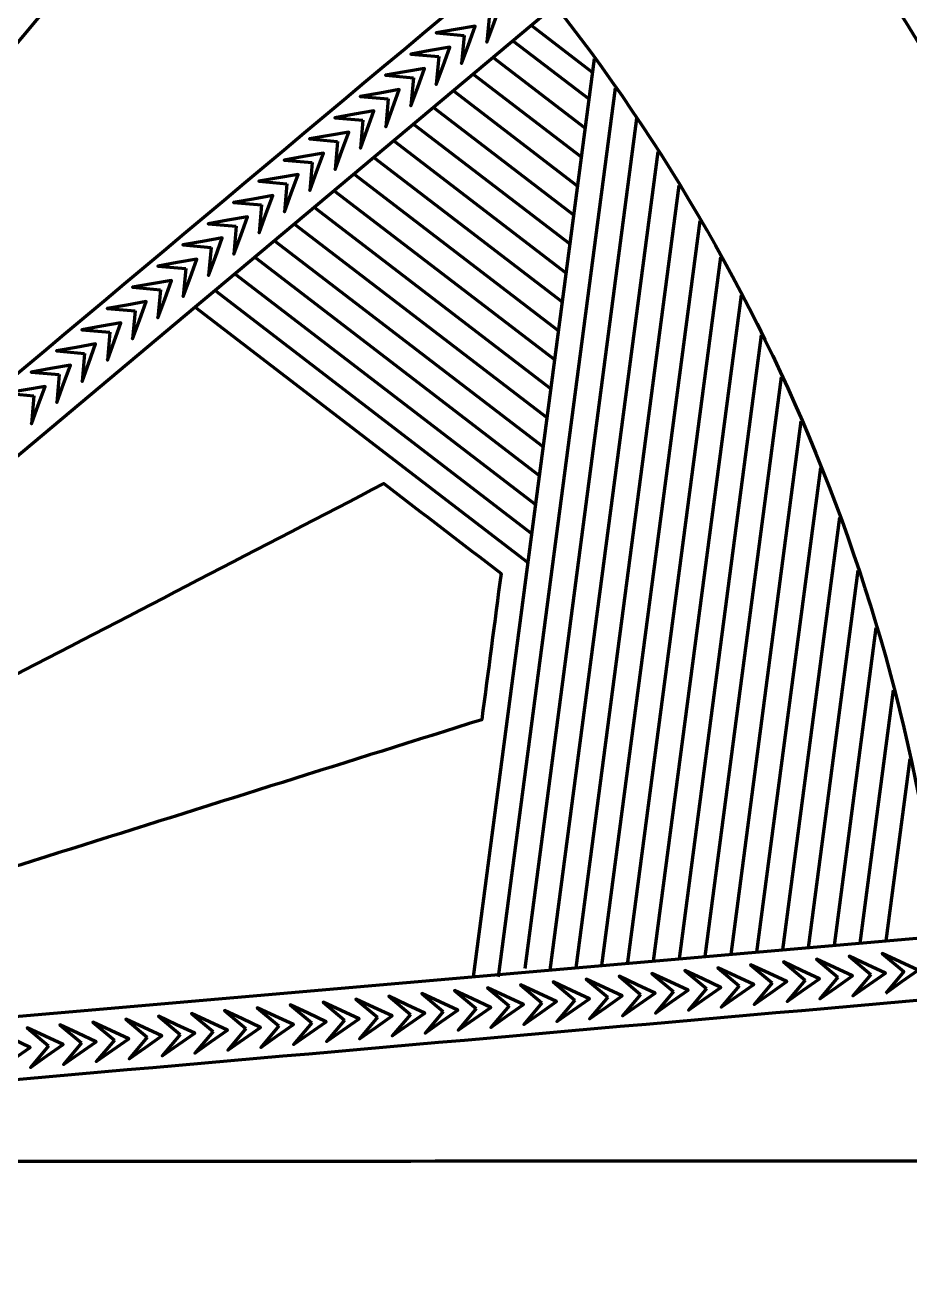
# Model space of a CAD drawing. Header units: inches. Extents: x -151 to 18, y -59 to 24.
# Drawn here: x -47.08 to -41.48, y 4.32 to 12.31 of the extents above; entities that cross this region are included whole.
import ezdxf

# ---------------------------------------------------------------- set-up
doc = ezdxf.new("R2010")
doc.units = ezdxf.units.IN
doc.header["$MEASUREMENT"] = 0
doc.layers.add('Layer 1', color=7, linetype='Continuous')

msp = doc.modelspace()

# ---------------------------------------------------------------- linework, layer by layer
at = {"layer": 'Layer 1', "color": 7, "lineweight": 70}
msp.add_open_spline([(-36.2995, 5.1163), (-36.2995, 5.1163), (-36.2995, -10.8787), (-36.2995, -10.8787), (-36.2995, -10.8787), (-41.8947, -13.1968), (-47.49, -15.5149), (-53.0853, -17.833), (-53.0853, -17.833), (-58.683, -15.5104), (-64.2807, -13.1878), (-69.8784, -10.8653), (-69.8784, -10.8653), (-69.8784, -10.8653), (-69.8784, 5.1163), (-69.8784, 5.1163), (-69.8784, 5.1163), (-69.8784, 14.3888), (-62.3615, 21.9058), (-53.0889, 21.9058), (-53.0889, 21.9058), (-43.8164, 21.9058), (-36.2995, 14.3888), (-36.2995, 5.1163)], degree=3, knots=[0, 0, 0, 0, 0.142857, 0.142857, 0.142857, 0.142857, 0.285714, 0.285714, 0.285714, 0.285714, 0.428571, 0.428571, 0.428571, 0.428571, 0.571429, 0.571429, 0.571429, 0.571429, 0.714286, 0.714286, 0.714286, 0.714286, 1, 1, 1, 1], dxfattribs=at)
at = {"layer": 'Layer 1', "color": 114, "lineweight": 70}
for points, knots in [([(-69.0705, 5.1163), (-69.0705, 13.9427), (-61.9153, 21.0979), (-53.0889, 21.0979), (-53.0889, 21.0979), (-44.2625, 21.0979), (-37.1073, 13.9427), (-37.1073, 5.1163)], [0, 0, 0, 0, 0.333333, 0.333333, 0.333333, 0.333333, 1, 1, 1, 1]), ([(-68.2801, 5.1163), (-68.2801, 13.5062), (-61.4788, 20.3075), (-53.0889, 20.3075), (-53.0889, 20.3075), (-44.699, 20.3075), (-37.8977, 13.5062), (-37.8977, 5.1163)], [0, 0, 0, 0, 0.333333, 0.333333, 0.333333, 0.333333, 1, 1, 1, 1]), ([(-38.6904, 5.1167), (-38.6904, 13.0688), (-45.1368, 19.5152), (-53.0889, 19.5152), (-53.0889, 19.5152), (-61.041, 19.5152), (-67.4874, 13.0688), (-67.4874, 5.1167), (-67.4874, 5.1167), (-67.4874, 5.1167), (-67.4874, 5.1167), (-67.4874, 5.1167), (-67.4874, 5.1167), (-67.4874, 5.1167), (-67.4873, 5.1209), (-67.4873, 5.1209), (-67.4873, 5.1209), (-67.4873, 5.1209), (-67.4873, -10.8606), (-67.4873, -10.8606), (-67.4873, -10.8606), (-67.4873, -10.8606), (-66.7092, -10.8606), (-66.7092, -10.8606), (-66.7092, -10.8606), (-66.7092, -10.8606), (-66.7087, 5.1209), (-66.7087, 5.1209)], [0, 0, 0, 0, 0.125, 0.125, 0.125, 0.125, 0.25, 0.25, 0.25, 0.25, 0.375, 0.375, 0.375, 0.375, 0.5, 0.5, 0.5, 0.5, 0.625, 0.625, 0.625, 0.625, 0.75, 0.75, 0.75, 0.75, 1, 1, 1, 1]), ([(-66.7087, 5.1167), (-66.7087, 12.653), (-60.6252, 18.7624), (-53.0889, 18.7624), (-53.0889, 18.7624), (-45.5526, 18.7624), (-39.4432, 12.653), (-39.4432, 5.1167)], [0, 0, 0, 0, 0.333333, 0.333333, 0.333333, 0.333333, 1, 1, 1, 1]), ([(-41.8923, 14.5002), (-44.5943, 12.2347), (-47.2973, 9.9682), (-49.9993, 7.7016), (-49.9993, 7.7016), (-50.0733, 7.7913), (-50.153, 7.8777), (-50.2372, 7.9608), (-50.2372, 7.9608), (-50.3202, 8.0427), (-50.4055, 8.1223), (-50.4953, 8.1964), (-50.4953, 8.1964), (-48.2264, 10.8972), (-45.9576, 13.5969), (-43.6899, 16.2978), (-43.6899, 16.2978), (-43.5642, 15.8254), (-43.4385, 15.353), (-43.3128, 14.8806), (-43.3128, 14.8806), (-42.8393, 14.7538), (-42.3658, 14.627), (-41.8923, 14.5002)], [0, 0, 0, 0, 0.142857, 0.142857, 0.142857, 0.142857, 0.285714, 0.285714, 0.285714, 0.285714, 0.428571, 0.428571, 0.428571, 0.428571, 0.571429, 0.571429, 0.571429, 0.571429, 0.714286, 0.714286, 0.714286, 0.714286, 1, 1, 1, 1]), ([(-44.141, 12.3843), (-44.141, 12.3843), (-44.3185, 12.3998), (-44.3185, 12.3998), (-44.3185, 12.3998), (-44.3185, 12.3998), (-44.1944, 12.4217), (-44.1944, 12.4217), (-44.1944, 12.4217), (-44.1944, 12.4217), (-44.0704, 12.4435), (-44.0704, 12.4435), (-44.0704, 12.4435), (-44.0704, 12.4435), (-44.1135, 12.3252), (-44.1135, 12.3252), (-44.1135, 12.3252), (-44.1135, 12.3252), (-44.1565, 12.2068), (-44.1565, 12.2068), (-44.1565, 12.2068), (-44.1565, 12.2068), (-44.141, 12.3843), (-44.141, 12.3843)], [0, 0, 0, 0, 0.142857, 0.142857, 0.142857, 0.142857, 0.285714, 0.285714, 0.285714, 0.285714, 0.428571, 0.428571, 0.428571, 0.428571, 0.571429, 0.571429, 0.571429, 0.571429, 0.714286, 0.714286, 0.714286, 0.714286, 1, 1, 1, 1]), ([(-44.3012, 12.25), (-44.3012, 12.25), (-44.4786, 12.2656), (-44.4786, 12.2656), (-44.4786, 12.2656), (-44.4786, 12.2656), (-44.3546, 12.2874), (-44.3546, 12.2874), (-44.3546, 12.2874), (-44.3546, 12.2874), (-44.2305, 12.3093), (-44.2305, 12.3093), (-44.2305, 12.3093), (-44.2305, 12.3093), (-44.2736, 12.1909), (-44.2736, 12.1909), (-44.2736, 12.1909), (-44.2736, 12.1909), (-44.3167, 12.0726), (-44.3167, 12.0726), (-44.3167, 12.0726), (-44.3167, 12.0726), (-44.3012, 12.25), (-44.3012, 12.25)], [0, 0, 0, 0, 0.142857, 0.142857, 0.142857, 0.142857, 0.285714, 0.285714, 0.285714, 0.285714, 0.428571, 0.428571, 0.428571, 0.428571, 0.571429, 0.571429, 0.571429, 0.571429, 0.714286, 0.714286, 0.714286, 0.714286, 1, 1, 1, 1]), ([(-44.4613, 12.1158), (-44.4613, 12.1158), (-44.6387, 12.1313), (-44.6387, 12.1313), (-44.6387, 12.1313), (-44.6387, 12.1313), (-44.5147, 12.1532), (-44.5147, 12.1532), (-44.5147, 12.1532), (-44.5147, 12.1532), (-44.3907, 12.1751), (-44.3907, 12.1751), (-44.3907, 12.1751), (-44.3907, 12.1751), (-44.4338, 12.0567), (-44.4338, 12.0567), (-44.4338, 12.0567), (-44.4338, 12.0567), (-44.4768, 11.9384), (-44.4768, 11.9384), (-44.4768, 11.9384), (-44.4768, 11.9384), (-44.4613, 12.1158), (-44.4613, 12.1158)], [0, 0, 0, 0, 0.142857, 0.142857, 0.142857, 0.142857, 0.285714, 0.285714, 0.285714, 0.285714, 0.428571, 0.428571, 0.428571, 0.428571, 0.571429, 0.571429, 0.571429, 0.571429, 0.714286, 0.714286, 0.714286, 0.714286, 1, 1, 1, 1]), ([(-44.6214, 11.9816), (-44.6214, 11.9816), (-44.7989, 11.9971), (-44.7989, 11.9971), (-44.7989, 11.9971), (-44.7989, 11.9971), (-44.6749, 12.019), (-44.6749, 12.019), (-44.6749, 12.019), (-44.6749, 12.019), (-44.5508, 12.0409), (-44.5508, 12.0409), (-44.5508, 12.0409), (-44.5508, 12.0409), (-44.5939, 11.9225), (-44.5939, 11.9225), (-44.5939, 11.9225), (-44.5939, 11.9225), (-44.637, 11.8041), (-44.637, 11.8041), (-44.637, 11.8041), (-44.637, 11.8041), (-44.6214, 11.9816), (-44.6214, 11.9816)], [0, 0, 0, 0, 0.142857, 0.142857, 0.142857, 0.142857, 0.285714, 0.285714, 0.285714, 0.285714, 0.428571, 0.428571, 0.428571, 0.428571, 0.571429, 0.571429, 0.571429, 0.571429, 0.714286, 0.714286, 0.714286, 0.714286, 1, 1, 1, 1]), ([(-44.7816, 11.8473), (-44.7816, 11.8473), (-44.959, 11.8629), (-44.959, 11.8629), (-44.959, 11.8629), (-44.959, 11.8629), (-44.835, 11.8847), (-44.835, 11.8847), (-44.835, 11.8847), (-44.835, 11.8847), (-44.711, 11.9066), (-44.711, 11.9066), (-44.711, 11.9066), (-44.711, 11.9066), (-44.754, 11.7883), (-44.754, 11.7883), (-44.754, 11.7883), (-44.754, 11.7883), (-44.7971, 11.6699), (-44.7971, 11.6699), (-44.7971, 11.6699), (-44.7971, 11.6699), (-44.7816, 11.8473), (-44.7816, 11.8473)], [0, 0, 0, 0, 0.142857, 0.142857, 0.142857, 0.142857, 0.285714, 0.285714, 0.285714, 0.285714, 0.428571, 0.428571, 0.428571, 0.428571, 0.571429, 0.571429, 0.571429, 0.571429, 0.714286, 0.714286, 0.714286, 0.714286, 1, 1, 1, 1]), ([(-44.9417, 11.7131), (-44.9417, 11.7131), (-45.1192, 11.7286), (-45.1192, 11.7286), (-45.1192, 11.7286), (-45.1192, 11.7286), (-44.9951, 11.7505), (-44.9951, 11.7505), (-44.9951, 11.7505), (-44.9951, 11.7505), (-44.8711, 11.7724), (-44.8711, 11.7724), (-44.8711, 11.7724), (-44.8711, 11.7724), (-44.9142, 11.654), (-44.9142, 11.654), (-44.9142, 11.654), (-44.9142, 11.654), (-44.9573, 11.5357), (-44.9573, 11.5357), (-44.9573, 11.5357), (-44.9573, 11.5357), (-44.9417, 11.7131), (-44.9417, 11.7131)], [0, 0, 0, 0, 0.142857, 0.142857, 0.142857, 0.142857, 0.285714, 0.285714, 0.285714, 0.285714, 0.428571, 0.428571, 0.428571, 0.428571, 0.571429, 0.571429, 0.571429, 0.571429, 0.714286, 0.714286, 0.714286, 0.714286, 1, 1, 1, 1]), ([(-45.1019, 11.5789), (-45.1019, 11.5789), (-45.2793, 11.5944), (-45.2793, 11.5944), (-45.2793, 11.5944), (-45.2793, 11.5944), (-45.1553, 11.6163), (-45.1553, 11.6163), (-45.1553, 11.6163), (-45.1553, 11.6163), (-45.0312, 11.6381), (-45.0312, 11.6381), (-45.0312, 11.6381), (-45.0312, 11.6381), (-45.0743, 11.5198), (-45.0743, 11.5198), (-45.0743, 11.5198), (-45.0743, 11.5198), (-45.1174, 11.4014), (-45.1174, 11.4014), (-45.1174, 11.4014), (-45.1174, 11.4014), (-45.1019, 11.5789), (-45.1019, 11.5789)], [0, 0, 0, 0, 0.142857, 0.142857, 0.142857, 0.142857, 0.285714, 0.285714, 0.285714, 0.285714, 0.428571, 0.428571, 0.428571, 0.428571, 0.571429, 0.571429, 0.571429, 0.571429, 0.714286, 0.714286, 0.714286, 0.714286, 1, 1, 1, 1]), ([(-45.262, 11.4447), (-45.262, 11.4447), (-45.4395, 11.4602), (-45.4395, 11.4602), (-45.4395, 11.4602), (-45.4395, 11.4602), (-45.3154, 11.482), (-45.3154, 11.482), (-45.3154, 11.482), (-45.3154, 11.482), (-45.1914, 11.5039), (-45.1914, 11.5039), (-45.1914, 11.5039), (-45.1914, 11.5039), (-45.2345, 11.3856), (-45.2345, 11.3856), (-45.2345, 11.3856), (-45.2345, 11.3856), (-45.2775, 11.2672), (-45.2775, 11.2672), (-45.2775, 11.2672), (-45.2775, 11.2672), (-45.262, 11.4447), (-45.262, 11.4447)], [0, 0, 0, 0, 0.142857, 0.142857, 0.142857, 0.142857, 0.285714, 0.285714, 0.285714, 0.285714, 0.428571, 0.428571, 0.428571, 0.428571, 0.571429, 0.571429, 0.571429, 0.571429, 0.714286, 0.714286, 0.714286, 0.714286, 1, 1, 1, 1]), ([(-45.4222, 11.3104), (-45.4222, 11.3104), (-45.5996, 11.326), (-45.5996, 11.326), (-45.5996, 11.326), (-45.5996, 11.326), (-45.4756, 11.3478), (-45.4756, 11.3478), (-45.4756, 11.3478), (-45.4756, 11.3478), (-45.3515, 11.3697), (-45.3515, 11.3697), (-45.3515, 11.3697), (-45.3515, 11.3697), (-45.3946, 11.2513), (-45.3946, 11.2513), (-45.3946, 11.2513), (-45.3946, 11.2513), (-45.4377, 11.133), (-45.4377, 11.133), (-45.4377, 11.133), (-45.4377, 11.133), (-45.4222, 11.3104), (-45.4222, 11.3104)], [0, 0, 0, 0, 0.142857, 0.142857, 0.142857, 0.142857, 0.285714, 0.285714, 0.285714, 0.285714, 0.428571, 0.428571, 0.428571, 0.428571, 0.571429, 0.571429, 0.571429, 0.571429, 0.714286, 0.714286, 0.714286, 0.714286, 1, 1, 1, 1]), ([(-45.5823, 11.1762), (-45.5823, 11.1762), (-45.7597, 11.1917), (-45.7597, 11.1917), (-45.7597, 11.1917), (-45.7597, 11.1917), (-45.6357, 11.2136), (-45.6357, 11.2136), (-45.6357, 11.2136), (-45.6357, 11.2136), (-45.5117, 11.2355), (-45.5117, 11.2355), (-45.5117, 11.2355), (-45.5117, 11.2355), (-45.5548, 11.1171), (-45.5548, 11.1171), (-45.5548, 11.1171), (-45.5548, 11.1171), (-45.5978, 10.9988), (-45.5978, 10.9988), (-45.5978, 10.9988), (-45.5978, 10.9988), (-45.5823, 11.1762), (-45.5823, 11.1762)], [0, 0, 0, 0, 0.142857, 0.142857, 0.142857, 0.142857, 0.285714, 0.285714, 0.285714, 0.285714, 0.428571, 0.428571, 0.428571, 0.428571, 0.571429, 0.571429, 0.571429, 0.571429, 0.714286, 0.714286, 0.714286, 0.714286, 1, 1, 1, 1]), ([(-45.7424, 11.042), (-45.7424, 11.042), (-45.9199, 11.0575), (-45.9199, 11.0575), (-45.9199, 11.0575), (-45.9199, 11.0575), (-45.7959, 11.0794), (-45.7959, 11.0794), (-45.7959, 11.0794), (-45.7959, 11.0794), (-45.6718, 11.1012), (-45.6718, 11.1012), (-45.6718, 11.1012), (-45.6718, 11.1012), (-45.7149, 10.9829), (-45.7149, 10.9829), (-45.7149, 10.9829), (-45.7149, 10.9829), (-45.758, 10.8645), (-45.758, 10.8645), (-45.758, 10.8645), (-45.758, 10.8645), (-45.7424, 11.042), (-45.7424, 11.042)], [0, 0, 0, 0, 0.142857, 0.142857, 0.142857, 0.142857, 0.285714, 0.285714, 0.285714, 0.285714, 0.428571, 0.428571, 0.428571, 0.428571, 0.571429, 0.571429, 0.571429, 0.571429, 0.714286, 0.714286, 0.714286, 0.714286, 1, 1, 1, 1]), ([(-45.9026, 10.9077), (-45.9026, 10.9077), (-46.08, 10.9233), (-46.08, 10.9233), (-46.08, 10.9233), (-46.08, 10.9233), (-45.956, 10.9451), (-45.956, 10.9451), (-45.956, 10.9451), (-45.956, 10.9451), (-45.832, 10.967), (-45.832, 10.967), (-45.832, 10.967), (-45.832, 10.967), (-45.8751, 10.8486), (-45.8751, 10.8486), (-45.8751, 10.8486), (-45.8751, 10.8486), (-45.9181, 10.7303), (-45.9181, 10.7303), (-45.9181, 10.7303), (-45.9181, 10.7303), (-45.9026, 10.9077), (-45.9026, 10.9077)], [0, 0, 0, 0, 0.142857, 0.142857, 0.142857, 0.142857, 0.285714, 0.285714, 0.285714, 0.285714, 0.428571, 0.428571, 0.428571, 0.428571, 0.571429, 0.571429, 0.571429, 0.571429, 0.714286, 0.714286, 0.714286, 0.714286, 1, 1, 1, 1]), ([(-46.0627, 10.7735), (-46.0627, 10.7735), (-46.2402, 10.789), (-46.2402, 10.789), (-46.2402, 10.789), (-46.2402, 10.789), (-46.1161, 10.8109), (-46.1161, 10.8109), (-46.1161, 10.8109), (-46.1161, 10.8109), (-45.9921, 10.8328), (-45.9921, 10.8328), (-45.9921, 10.8328), (-45.9921, 10.8328), (-46.0352, 10.7144), (-46.0352, 10.7144), (-46.0352, 10.7144), (-46.0352, 10.7144), (-46.0783, 10.5961), (-46.0783, 10.5961), (-46.0783, 10.5961), (-46.0783, 10.5961), (-46.0627, 10.7735), (-46.0627, 10.7735)], [0, 0, 0, 0, 0.142857, 0.142857, 0.142857, 0.142857, 0.285714, 0.285714, 0.285714, 0.285714, 0.428571, 0.428571, 0.428571, 0.428571, 0.571429, 0.571429, 0.571429, 0.571429, 0.714286, 0.714286, 0.714286, 0.714286, 1, 1, 1, 1]), ([(-46.2229, 10.6393), (-46.2229, 10.6393), (-46.4003, 10.6548), (-46.4003, 10.6548), (-46.4003, 10.6548), (-46.4003, 10.6548), (-46.2763, 10.6767), (-46.2763, 10.6767), (-46.2763, 10.6767), (-46.2763, 10.6767), (-46.1523, 10.6985), (-46.1523, 10.6985), (-46.1523, 10.6985), (-46.1523, 10.6985), (-46.1953, 10.5802), (-46.1953, 10.5802), (-46.1953, 10.5802), (-46.1953, 10.5802), (-46.2384, 10.4618), (-46.2384, 10.4618), (-46.2384, 10.4618), (-46.2384, 10.4618), (-46.2229, 10.6393), (-46.2229, 10.6393)], [0, 0, 0, 0, 0.142857, 0.142857, 0.142857, 0.142857, 0.285714, 0.285714, 0.285714, 0.285714, 0.428571, 0.428571, 0.428571, 0.428571, 0.571429, 0.571429, 0.571429, 0.571429, 0.714286, 0.714286, 0.714286, 0.714286, 1, 1, 1, 1]), ([(-46.383, 10.5051), (-46.383, 10.5051), (-46.5605, 10.5206), (-46.5605, 10.5206), (-46.5605, 10.5206), (-46.5605, 10.5206), (-46.4364, 10.5424), (-46.4364, 10.5424), (-46.4364, 10.5424), (-46.4364, 10.5424), (-46.3124, 10.5643), (-46.3124, 10.5643), (-46.3124, 10.5643), (-46.3124, 10.5643), (-46.3555, 10.446), (-46.3555, 10.446), (-46.3555, 10.446), (-46.3555, 10.446), (-46.3986, 10.3276), (-46.3986, 10.3276), (-46.3986, 10.3276), (-46.3986, 10.3276), (-46.383, 10.5051), (-46.383, 10.5051)], [0, 0, 0, 0, 0.142857, 0.142857, 0.142857, 0.142857, 0.285714, 0.285714, 0.285714, 0.285714, 0.428571, 0.428571, 0.428571, 0.428571, 0.571429, 0.571429, 0.571429, 0.571429, 0.714286, 0.714286, 0.714286, 0.714286, 1, 1, 1, 1]), ([(-46.5432, 10.3708), (-46.5432, 10.3708), (-46.7206, 10.3864), (-46.7206, 10.3864), (-46.7206, 10.3864), (-46.7206, 10.3864), (-46.5966, 10.4082), (-46.5966, 10.4082), (-46.5966, 10.4082), (-46.5966, 10.4082), (-46.4725, 10.4301), (-46.4725, 10.4301), (-46.4725, 10.4301), (-46.4725, 10.4301), (-46.5156, 10.3117), (-46.5156, 10.3117), (-46.5156, 10.3117), (-46.5156, 10.3117), (-46.5587, 10.1934), (-46.5587, 10.1934), (-46.5587, 10.1934), (-46.5587, 10.1934), (-46.5432, 10.3708), (-46.5432, 10.3708)], [0, 0, 0, 0, 0.142857, 0.142857, 0.142857, 0.142857, 0.285714, 0.285714, 0.285714, 0.285714, 0.428571, 0.428571, 0.428571, 0.428571, 0.571429, 0.571429, 0.571429, 0.571429, 0.714286, 0.714286, 0.714286, 0.714286, 1, 1, 1, 1]), ([(-46.7033, 10.2366), (-46.7033, 10.2366), (-46.8808, 10.2521), (-46.8808, 10.2521), (-46.8808, 10.2521), (-46.8808, 10.2521), (-46.7567, 10.274), (-46.7567, 10.274), (-46.7567, 10.274), (-46.7567, 10.274), (-46.6327, 10.2959), (-46.6327, 10.2959), (-46.6327, 10.2959), (-46.6327, 10.2959), (-46.6758, 10.1775), (-46.6758, 10.1775), (-46.6758, 10.1775), (-46.6758, 10.1775), (-46.7188, 10.0592), (-46.7188, 10.0592), (-46.7188, 10.0592), (-46.7188, 10.0592), (-46.7033, 10.2366), (-46.7033, 10.2366)], [0, 0, 0, 0, 0.142857, 0.142857, 0.142857, 0.142857, 0.285714, 0.285714, 0.285714, 0.285714, 0.428571, 0.428571, 0.428571, 0.428571, 0.571429, 0.571429, 0.571429, 0.571429, 0.714286, 0.714286, 0.714286, 0.714286, 1, 1, 1, 1]), ([(-46.8635, 10.1024), (-46.8635, 10.1024), (-47.0409, 10.1179), (-47.0409, 10.1179), (-47.0409, 10.1179), (-47.0409, 10.1179), (-46.9169, 10.1398), (-46.9169, 10.1398), (-46.9169, 10.1398), (-46.9169, 10.1398), (-46.7928, 10.1616), (-46.7928, 10.1616), (-46.7928, 10.1616), (-46.7928, 10.1616), (-46.8359, 10.0433), (-46.8359, 10.0433), (-46.8359, 10.0433), (-46.8359, 10.0433), (-46.879, 9.9249), (-46.879, 9.9249), (-46.879, 9.9249), (-46.879, 9.9249), (-46.8635, 10.1024), (-46.8635, 10.1024)], [0, 0, 0, 0, 0.142857, 0.142857, 0.142857, 0.142857, 0.285714, 0.285714, 0.285714, 0.285714, 0.428571, 0.428571, 0.428571, 0.428571, 0.571429, 0.571429, 0.571429, 0.571429, 0.714286, 0.714286, 0.714286, 0.714286, 1, 1, 1, 1]), ([(-47.0236, 9.9681), (-47.0236, 9.9681), (-47.201, 9.9836), (-47.201, 9.9836), (-47.201, 9.9836), (-47.201, 9.9836), (-47.077, 10.0055), (-47.077, 10.0055), (-47.077, 10.0055), (-47.077, 10.0055), (-46.953, 10.0274), (-46.953, 10.0274), (-46.953, 10.0274), (-46.953, 10.0274), (-46.9961, 9.909), (-46.9961, 9.909), (-46.9961, 9.909), (-46.9961, 9.909), (-47.0391, 9.7907), (-47.0391, 9.7907), (-47.0391, 9.7907), (-47.0391, 9.7907), (-47.0236, 9.9681), (-47.0236, 9.9681)], [0, 0, 0, 0, 0.142857, 0.142857, 0.142857, 0.142857, 0.285714, 0.285714, 0.285714, 0.285714, 0.428571, 0.428571, 0.428571, 0.428571, 0.571429, 0.571429, 0.571429, 0.571429, 0.714286, 0.714286, 0.714286, 0.714286, 1, 1, 1, 1]), ([(-49.5067, 6.9722), (-47.9403, 7.7857), (-46.375, 8.5981), (-44.8086, 9.4116), (-44.8086, 9.4116), (-44.5606, 9.222), (-44.3137, 9.0323), (-44.0669, 8.8427), (-44.0669, 8.8427), (-44.1073, 8.5341), (-44.1477, 8.2256), (-44.1892, 7.917), (-44.1892, 7.917), (-45.8712, 7.3874), (-47.5532, 6.8578), (-49.2352, 6.3281)], [0, 0, 0, 0, 0.2, 0.2, 0.2, 0.2, 0.4, 0.4, 0.4, 0.4, 0.6, 0.6, 0.6, 0.6, 1, 1, 1, 1]), ([(-41.9344, 6.2863), (-41.9344, 6.2863), (-42.0708, 6.4008), (-42.0708, 6.4008), (-42.0708, 6.4008), (-42.0708, 6.4008), (-41.9567, 6.3475), (-41.9567, 6.3475), (-41.9567, 6.3475), (-41.9567, 6.3475), (-41.8425, 6.2943), (-41.8425, 6.2943), (-41.8425, 6.2943), (-41.8425, 6.2943), (-41.9457, 6.2221), (-41.9457, 6.2221), (-41.9457, 6.2221), (-41.9457, 6.2221), (-42.0488, 6.1498), (-42.0488, 6.1498), (-42.0488, 6.1498), (-42.0488, 6.1498), (-41.9344, 6.2863), (-41.9344, 6.2863)], [0, 0, 0, 0, 0.142857, 0.142857, 0.142857, 0.142857, 0.285714, 0.285714, 0.285714, 0.285714, 0.428571, 0.428571, 0.428571, 0.428571, 0.571429, 0.571429, 0.571429, 0.571429, 0.714286, 0.714286, 0.714286, 0.714286, 1, 1, 1, 1]), ([(-41.7262, 6.3044), (-41.7262, 6.3044), (-41.8626, 6.4189), (-41.8626, 6.4189), (-41.8626, 6.4189), (-41.8626, 6.4189), (-41.7485, 6.3656), (-41.7485, 6.3656), (-41.7485, 6.3656), (-41.7485, 6.3656), (-41.6343, 6.3124), (-41.6343, 6.3124), (-41.6343, 6.3124), (-41.6343, 6.3124), (-41.7375, 6.2402), (-41.7375, 6.2402), (-41.7375, 6.2402), (-41.7375, 6.2402), (-41.8407, 6.1679), (-41.8407, 6.1679), (-41.8407, 6.1679), (-41.8407, 6.1679), (-41.7262, 6.3044), (-41.7262, 6.3044)], [0, 0, 0, 0, 0.142857, 0.142857, 0.142857, 0.142857, 0.285714, 0.285714, 0.285714, 0.285714, 0.428571, 0.428571, 0.428571, 0.428571, 0.571429, 0.571429, 0.571429, 0.571429, 0.714286, 0.714286, 0.714286, 0.714286, 1, 1, 1, 1]), ([(-41.6325, 6.186), (-41.6325, 6.186), (-41.518, 6.3224), (-41.518, 6.3224), (-41.518, 6.3224), (-41.518, 6.3224), (-41.6545, 6.437), (-41.6545, 6.437), (-41.6545, 6.437), (-41.6545, 6.437), (-41.5403, 6.3837), (-41.5403, 6.3837), (-41.5403, 6.3837), (-41.5403, 6.3837), (-41.4262, 6.3305), (-41.4262, 6.3305), (-41.4262, 6.3305), (-41.4262, 6.3305), (-41.5293, 6.2583), (-41.5293, 6.2583), (-41.5293, 6.2583), (-41.5293, 6.2583), (-41.6325, 6.186), (-41.6325, 6.186)], [0, 0, 0, 0, 0.142857, 0.142857, 0.142857, 0.142857, 0.285714, 0.285714, 0.285714, 0.285714, 0.428571, 0.428571, 0.428571, 0.428571, 0.571429, 0.571429, 0.571429, 0.571429, 0.714286, 0.714286, 0.714286, 0.714286, 1, 1, 1, 1]), ([(-49.0628, 5.4703), (-45.5579, 5.778), (-42.0529, 6.0858), (-38.548, 6.3935), (-38.548, 6.3935), (-38.7929, 5.9693), (-39.0379, 5.545), (-39.2828, 5.1208), (-39.2828, 5.1208), (-42.5467, 5.1205), (-45.8106, 5.1202), (-49.0745, 5.12)], [0, 0, 0, 0, 0.25, 0.25, 0.25, 0.25, 0.5, 0.5, 0.5, 0.5, 1, 1, 1, 1]), ([(-42.7671, 6.2139), (-42.7671, 6.2139), (-42.9035, 6.3283), (-42.9035, 6.3283), (-42.9035, 6.3283), (-42.9035, 6.3283), (-42.7894, 6.2751), (-42.7894, 6.2751), (-42.7894, 6.2751), (-42.7894, 6.2751), (-42.6752, 6.2219), (-42.6752, 6.2219), (-42.6752, 6.2219), (-42.6752, 6.2219), (-42.7784, 6.1496), (-42.7784, 6.1496), (-42.7784, 6.1496), (-42.7784, 6.1496), (-42.8815, 6.0774), (-42.8815, 6.0774), (-42.8815, 6.0774), (-42.8815, 6.0774), (-42.7671, 6.2139), (-42.7671, 6.2139)], [0, 0, 0, 0, 0.142857, 0.142857, 0.142857, 0.142857, 0.285714, 0.285714, 0.285714, 0.285714, 0.428571, 0.428571, 0.428571, 0.428571, 0.571429, 0.571429, 0.571429, 0.571429, 0.714286, 0.714286, 0.714286, 0.714286, 1, 1, 1, 1]), ([(-42.5589, 6.232), (-42.5589, 6.232), (-42.6953, 6.3464), (-42.6953, 6.3464), (-42.6953, 6.3464), (-42.6953, 6.3464), (-42.5812, 6.2932), (-42.5812, 6.2932), (-42.5812, 6.2932), (-42.5812, 6.2932), (-42.467, 6.24), (-42.467, 6.24), (-42.467, 6.24), (-42.467, 6.24), (-42.5702, 6.1677), (-42.5702, 6.1677), (-42.5702, 6.1677), (-42.5702, 6.1677), (-42.6734, 6.0955), (-42.6734, 6.0955), (-42.6734, 6.0955), (-42.6734, 6.0955), (-42.5589, 6.232), (-42.5589, 6.232)], [0, 0, 0, 0, 0.142857, 0.142857, 0.142857, 0.142857, 0.285714, 0.285714, 0.285714, 0.285714, 0.428571, 0.428571, 0.428571, 0.428571, 0.571429, 0.571429, 0.571429, 0.571429, 0.714286, 0.714286, 0.714286, 0.714286, 1, 1, 1, 1]), ([(-42.3507, 6.2501), (-42.3507, 6.2501), (-42.4871, 6.3645), (-42.4871, 6.3645), (-42.4871, 6.3645), (-42.4871, 6.3645), (-42.373, 6.3113), (-42.373, 6.3113), (-42.373, 6.3113), (-42.373, 6.3113), (-42.2589, 6.2581), (-42.2589, 6.2581), (-42.2589, 6.2581), (-42.2589, 6.2581), (-42.362, 6.1858), (-42.362, 6.1858), (-42.362, 6.1858), (-42.362, 6.1858), (-42.4652, 6.1136), (-42.4652, 6.1136), (-42.4652, 6.1136), (-42.4652, 6.1136), (-42.3507, 6.2501), (-42.3507, 6.2501)], [0, 0, 0, 0, 0.142857, 0.142857, 0.142857, 0.142857, 0.285714, 0.285714, 0.285714, 0.285714, 0.428571, 0.428571, 0.428571, 0.428571, 0.571429, 0.571429, 0.571429, 0.571429, 0.714286, 0.714286, 0.714286, 0.714286, 1, 1, 1, 1]), ([(-42.1425, 6.2682), (-42.1425, 6.2682), (-42.279, 6.3827), (-42.279, 6.3827), (-42.279, 6.3827), (-42.279, 6.3827), (-42.1648, 6.3294), (-42.1648, 6.3294), (-42.1648, 6.3294), (-42.1648, 6.3294), (-42.0507, 6.2762), (-42.0507, 6.2762), (-42.0507, 6.2762), (-42.0507, 6.2762), (-42.1539, 6.204), (-42.1539, 6.204), (-42.1539, 6.204), (-42.1539, 6.204), (-42.257, 6.1317), (-42.257, 6.1317), (-42.257, 6.1317), (-42.257, 6.1317), (-42.1425, 6.2682), (-42.1425, 6.2682)], [0, 0, 0, 0, 0.142857, 0.142857, 0.142857, 0.142857, 0.285714, 0.285714, 0.285714, 0.285714, 0.428571, 0.428571, 0.428571, 0.428571, 0.571429, 0.571429, 0.571429, 0.571429, 0.714286, 0.714286, 0.714286, 0.714286, 1, 1, 1, 1]), ([(-43.8079, 6.1234), (-43.8079, 6.1234), (-43.9444, 6.2378), (-43.9444, 6.2378), (-43.9444, 6.2378), (-43.9444, 6.2378), (-43.8302, 6.1846), (-43.8302, 6.1846), (-43.8302, 6.1846), (-43.8302, 6.1846), (-43.7161, 6.1314), (-43.7161, 6.1314), (-43.7161, 6.1314), (-43.7161, 6.1314), (-43.8192, 6.0591), (-43.8192, 6.0591), (-43.8192, 6.0591), (-43.8192, 6.0591), (-43.9224, 5.9869), (-43.9224, 5.9869), (-43.9224, 5.9869), (-43.9224, 5.9869), (-43.8079, 6.1234), (-43.8079, 6.1234)], [0, 0, 0, 0, 0.142857, 0.142857, 0.142857, 0.142857, 0.285714, 0.285714, 0.285714, 0.285714, 0.428571, 0.428571, 0.428571, 0.428571, 0.571429, 0.571429, 0.571429, 0.571429, 0.714286, 0.714286, 0.714286, 0.714286, 1, 1, 1, 1]), ([(-43.5997, 6.1415), (-43.5997, 6.1415), (-43.7362, 6.2559), (-43.7362, 6.2559), (-43.7362, 6.2559), (-43.7362, 6.2559), (-43.622, 6.2027), (-43.622, 6.2027), (-43.622, 6.2027), (-43.622, 6.2027), (-43.5079, 6.1495), (-43.5079, 6.1495), (-43.5079, 6.1495), (-43.5079, 6.1495), (-43.6111, 6.0772), (-43.6111, 6.0772), (-43.6111, 6.0772), (-43.6111, 6.0772), (-43.7142, 6.005), (-43.7142, 6.005), (-43.7142, 6.005), (-43.7142, 6.005), (-43.5997, 6.1415), (-43.5997, 6.1415)], [0, 0, 0, 0, 0.142857, 0.142857, 0.142857, 0.142857, 0.285714, 0.285714, 0.285714, 0.285714, 0.428571, 0.428571, 0.428571, 0.428571, 0.571429, 0.571429, 0.571429, 0.571429, 0.714286, 0.714286, 0.714286, 0.714286, 1, 1, 1, 1]), ([(-43.3916, 6.1596), (-43.3916, 6.1596), (-43.528, 6.274), (-43.528, 6.274), (-43.528, 6.274), (-43.528, 6.274), (-43.4139, 6.2208), (-43.4139, 6.2208), (-43.4139, 6.2208), (-43.4139, 6.2208), (-43.2997, 6.1676), (-43.2997, 6.1676), (-43.2997, 6.1676), (-43.2997, 6.1676), (-43.4029, 6.0953), (-43.4029, 6.0953), (-43.4029, 6.0953), (-43.4029, 6.0953), (-43.5061, 6.0231), (-43.5061, 6.0231), (-43.5061, 6.0231), (-43.5061, 6.0231), (-43.3916, 6.1596), (-43.3916, 6.1596)], [0, 0, 0, 0, 0.142857, 0.142857, 0.142857, 0.142857, 0.285714, 0.285714, 0.285714, 0.285714, 0.428571, 0.428571, 0.428571, 0.428571, 0.571429, 0.571429, 0.571429, 0.571429, 0.714286, 0.714286, 0.714286, 0.714286, 1, 1, 1, 1]), ([(-43.1834, 6.1777), (-43.1834, 6.1777), (-43.3199, 6.2921), (-43.3199, 6.2921), (-43.3199, 6.2921), (-43.3199, 6.2921), (-43.2057, 6.2389), (-43.2057, 6.2389), (-43.2057, 6.2389), (-43.2057, 6.2389), (-43.0916, 6.1857), (-43.0916, 6.1857), (-43.0916, 6.1857), (-43.0916, 6.1857), (-43.1947, 6.1134), (-43.1947, 6.1134), (-43.1947, 6.1134), (-43.1947, 6.1134), (-43.2979, 6.0412), (-43.2979, 6.0412), (-43.2979, 6.0412), (-43.2979, 6.0412), (-43.1834, 6.1777), (-43.1834, 6.1777)], [0, 0, 0, 0, 0.142857, 0.142857, 0.142857, 0.142857, 0.285714, 0.285714, 0.285714, 0.285714, 0.428571, 0.428571, 0.428571, 0.428571, 0.571429, 0.571429, 0.571429, 0.571429, 0.714286, 0.714286, 0.714286, 0.714286, 1, 1, 1, 1]), ([(-42.9752, 6.1958), (-42.9752, 6.1958), (-43.1117, 6.3102), (-43.1117, 6.3102), (-43.1117, 6.3102), (-43.1117, 6.3102), (-42.9975, 6.257), (-42.9975, 6.257), (-42.9975, 6.257), (-42.9975, 6.257), (-42.8834, 6.2038), (-42.8834, 6.2038), (-42.8834, 6.2038), (-42.8834, 6.2038), (-42.9865, 6.1315), (-42.9865, 6.1315), (-42.9865, 6.1315), (-42.9865, 6.1315), (-43.0897, 6.0593), (-43.0897, 6.0593), (-43.0897, 6.0593), (-43.0897, 6.0593), (-42.9752, 6.1958), (-42.9752, 6.1958)], [0, 0, 0, 0, 0.142857, 0.142857, 0.142857, 0.142857, 0.285714, 0.285714, 0.285714, 0.285714, 0.428571, 0.428571, 0.428571, 0.428571, 0.571429, 0.571429, 0.571429, 0.571429, 0.714286, 0.714286, 0.714286, 0.714286, 1, 1, 1, 1]), ([(-44.6406, 6.0509), (-44.6406, 6.0509), (-44.7771, 6.1654), (-44.7771, 6.1654), (-44.7771, 6.1654), (-44.7771, 6.1654), (-44.6629, 6.1122), (-44.6629, 6.1122), (-44.6629, 6.1122), (-44.6629, 6.1122), (-44.5488, 6.059), (-44.5488, 6.059), (-44.5488, 6.059), (-44.5488, 6.059), (-44.652, 5.9868), (-44.652, 5.9868), (-44.652, 5.9868), (-44.652, 5.9868), (-44.7551, 5.9145), (-44.7551, 5.9145), (-44.7551, 5.9145), (-44.7551, 5.9145), (-44.6406, 6.0509), (-44.6406, 6.0509)], [0, 0, 0, 0, 0.142857, 0.142857, 0.142857, 0.142857, 0.285714, 0.285714, 0.285714, 0.285714, 0.428571, 0.428571, 0.428571, 0.428571, 0.571429, 0.571429, 0.571429, 0.571429, 0.714286, 0.714286, 0.714286, 0.714286, 1, 1, 1, 1]), ([(-44.4325, 6.069), (-44.4325, 6.069), (-44.5689, 6.1836), (-44.5689, 6.1836), (-44.5689, 6.1836), (-44.5689, 6.1836), (-44.4547, 6.1303), (-44.4547, 6.1303), (-44.4547, 6.1303), (-44.4547, 6.1303), (-44.3406, 6.0771), (-44.3406, 6.0771), (-44.3406, 6.0771), (-44.3406, 6.0771), (-44.4438, 6.0049), (-44.4438, 6.0049), (-44.4438, 6.0049), (-44.4438, 6.0049), (-44.5469, 5.9326), (-44.5469, 5.9326), (-44.5469, 5.9326), (-44.5469, 5.9326), (-44.4325, 6.069), (-44.4325, 6.069)], [0, 0, 0, 0, 0.142857, 0.142857, 0.142857, 0.142857, 0.285714, 0.285714, 0.285714, 0.285714, 0.428571, 0.428571, 0.428571, 0.428571, 0.571429, 0.571429, 0.571429, 0.571429, 0.714286, 0.714286, 0.714286, 0.714286, 1, 1, 1, 1]), ([(-44.2243, 6.0871), (-44.2243, 6.0871), (-44.3607, 6.2016), (-44.3607, 6.2016), (-44.3607, 6.2016), (-44.3607, 6.2016), (-44.2466, 6.1484), (-44.2466, 6.1484), (-44.2466, 6.1484), (-44.2466, 6.1484), (-44.1324, 6.0952), (-44.1324, 6.0952), (-44.1324, 6.0952), (-44.1324, 6.0952), (-44.2356, 6.023), (-44.2356, 6.023), (-44.2356, 6.023), (-44.2356, 6.023), (-44.3388, 5.9507), (-44.3388, 5.9507), (-44.3388, 5.9507), (-44.3388, 5.9507), (-44.2243, 6.0871), (-44.2243, 6.0871)], [0, 0, 0, 0, 0.142857, 0.142857, 0.142857, 0.142857, 0.285714, 0.285714, 0.285714, 0.285714, 0.428571, 0.428571, 0.428571, 0.428571, 0.571429, 0.571429, 0.571429, 0.571429, 0.714286, 0.714286, 0.714286, 0.714286, 1, 1, 1, 1]), ([(-44.0161, 6.1052), (-44.0161, 6.1052), (-44.1525, 6.2197), (-44.1525, 6.2197), (-44.1525, 6.2197), (-44.1525, 6.2197), (-44.0384, 6.1665), (-44.0384, 6.1665), (-44.0384, 6.1665), (-44.0384, 6.1665), (-43.9242, 6.1133), (-43.9242, 6.1133), (-43.9242, 6.1133), (-43.9242, 6.1133), (-44.0274, 6.0411), (-44.0274, 6.0411), (-44.0274, 6.0411), (-44.0274, 6.0411), (-44.1306, 5.9688), (-44.1306, 5.9688), (-44.1306, 5.9688), (-44.1306, 5.9688), (-44.0161, 6.1052), (-44.0161, 6.1052)], [0, 0, 0, 0, 0.142857, 0.142857, 0.142857, 0.142857, 0.285714, 0.285714, 0.285714, 0.285714, 0.428571, 0.428571, 0.428571, 0.428571, 0.571429, 0.571429, 0.571429, 0.571429, 0.714286, 0.714286, 0.714286, 0.714286, 1, 1, 1, 1]), ([(-45.4733, 5.9786), (-45.4733, 5.9786), (-45.6097, 6.0931), (-45.6097, 6.0931), (-45.6097, 6.0931), (-45.6097, 6.0931), (-45.4956, 6.0398), (-45.4956, 6.0398), (-45.4956, 6.0398), (-45.4956, 6.0398), (-45.3815, 5.9866), (-45.3815, 5.9866), (-45.3815, 5.9866), (-45.3815, 5.9866), (-45.4846, 5.9143), (-45.4846, 5.9143), (-45.4846, 5.9143), (-45.4846, 5.9143), (-45.5878, 5.8421), (-45.5878, 5.8421), (-45.5878, 5.8421), (-45.5878, 5.8421), (-45.4733, 5.9786), (-45.4733, 5.9786)], [0, 0, 0, 0, 0.142857, 0.142857, 0.142857, 0.142857, 0.285714, 0.285714, 0.285714, 0.285714, 0.428571, 0.428571, 0.428571, 0.428571, 0.571429, 0.571429, 0.571429, 0.571429, 0.714286, 0.714286, 0.714286, 0.714286, 1, 1, 1, 1]), ([(-45.2652, 5.9966), (-45.2652, 5.9966), (-45.4016, 6.1111), (-45.4016, 6.1111), (-45.4016, 6.1111), (-45.4016, 6.1111), (-45.2874, 6.0579), (-45.2874, 6.0579), (-45.2874, 6.0579), (-45.2874, 6.0579), (-45.1733, 6.0047), (-45.1733, 6.0047), (-45.1733, 6.0047), (-45.1733, 6.0047), (-45.2764, 5.9325), (-45.2764, 5.9325), (-45.2764, 5.9325), (-45.2764, 5.9325), (-45.3796, 5.8602), (-45.3796, 5.8602), (-45.3796, 5.8602), (-45.3796, 5.8602), (-45.2652, 5.9966), (-45.2652, 5.9966)], [0, 0, 0, 0, 0.142857, 0.142857, 0.142857, 0.142857, 0.285714, 0.285714, 0.285714, 0.285714, 0.428571, 0.428571, 0.428571, 0.428571, 0.571429, 0.571429, 0.571429, 0.571429, 0.714286, 0.714286, 0.714286, 0.714286, 1, 1, 1, 1]), ([(-45.057, 6.0147), (-45.057, 6.0147), (-45.1934, 6.1292), (-45.1934, 6.1292), (-45.1934, 6.1292), (-45.1934, 6.1292), (-45.0793, 6.076), (-45.0793, 6.076), (-45.0793, 6.076), (-45.0793, 6.076), (-44.9651, 6.0228), (-44.9651, 6.0228), (-44.9651, 6.0228), (-44.9651, 6.0228), (-45.0683, 5.9506), (-45.0683, 5.9506), (-45.0683, 5.9506), (-45.0683, 5.9506), (-45.1715, 5.8783), (-45.1715, 5.8783), (-45.1715, 5.8783), (-45.1715, 5.8783), (-45.057, 6.0147), (-45.057, 6.0147)], [0, 0, 0, 0, 0.142857, 0.142857, 0.142857, 0.142857, 0.285714, 0.285714, 0.285714, 0.285714, 0.428571, 0.428571, 0.428571, 0.428571, 0.571429, 0.571429, 0.571429, 0.571429, 0.714286, 0.714286, 0.714286, 0.714286, 1, 1, 1, 1]), ([(-44.8488, 6.0328), (-44.8488, 6.0328), (-44.9852, 6.1473), (-44.9852, 6.1473), (-44.9852, 6.1473), (-44.9852, 6.1473), (-44.8711, 6.0941), (-44.8711, 6.0941), (-44.8711, 6.0941), (-44.8711, 6.0941), (-44.7569, 6.0409), (-44.7569, 6.0409), (-44.7569, 6.0409), (-44.7569, 6.0409), (-44.8601, 5.9686), (-44.8601, 5.9686), (-44.8601, 5.9686), (-44.8601, 5.9686), (-44.9633, 5.8964), (-44.9633, 5.8964), (-44.9633, 5.8964), (-44.9633, 5.8964), (-44.8488, 6.0328), (-44.8488, 6.0328)], [0, 0, 0, 0, 0.142857, 0.142857, 0.142857, 0.142857, 0.285714, 0.285714, 0.285714, 0.285714, 0.428571, 0.428571, 0.428571, 0.428571, 0.571429, 0.571429, 0.571429, 0.571429, 0.714286, 0.714286, 0.714286, 0.714286, 1, 1, 1, 1]), ([(-46.5142, 5.8881), (-46.5142, 5.8881), (-46.6506, 6.0025), (-46.6506, 6.0025), (-46.6506, 6.0025), (-46.6506, 6.0025), (-46.5365, 5.9493), (-46.5365, 5.9493), (-46.5365, 5.9493), (-46.5365, 5.9493), (-46.4223, 5.8961), (-46.4223, 5.8961), (-46.4223, 5.8961), (-46.4223, 5.8961), (-46.5255, 5.8238), (-46.5255, 5.8238), (-46.5255, 5.8238), (-46.5255, 5.8238), (-46.6287, 5.7516), (-46.6287, 5.7516), (-46.6287, 5.7516), (-46.6287, 5.7516), (-46.5142, 5.8881), (-46.5142, 5.8881)], [0, 0, 0, 0, 0.142857, 0.142857, 0.142857, 0.142857, 0.285714, 0.285714, 0.285714, 0.285714, 0.428571, 0.428571, 0.428571, 0.428571, 0.571429, 0.571429, 0.571429, 0.571429, 0.714286, 0.714286, 0.714286, 0.714286, 1, 1, 1, 1]), ([(-46.306, 5.9062), (-46.306, 5.9062), (-46.4425, 6.0206), (-46.4425, 6.0206), (-46.4425, 6.0206), (-46.4425, 6.0206), (-46.3283, 5.9674), (-46.3283, 5.9674), (-46.3283, 5.9674), (-46.3283, 5.9674), (-46.2142, 5.9142), (-46.2142, 5.9142), (-46.2142, 5.9142), (-46.2142, 5.9142), (-46.3173, 5.8419), (-46.3173, 5.8419), (-46.3173, 5.8419), (-46.3173, 5.8419), (-46.4205, 5.7697), (-46.4205, 5.7697), (-46.4205, 5.7697), (-46.4205, 5.7697), (-46.306, 5.9062), (-46.306, 5.9062)], [0, 0, 0, 0, 0.142857, 0.142857, 0.142857, 0.142857, 0.285714, 0.285714, 0.285714, 0.285714, 0.428571, 0.428571, 0.428571, 0.428571, 0.571429, 0.571429, 0.571429, 0.571429, 0.714286, 0.714286, 0.714286, 0.714286, 1, 1, 1, 1]), ([(-46.0978, 5.9243), (-46.0978, 5.9243), (-46.2343, 6.0387), (-46.2343, 6.0387), (-46.2343, 6.0387), (-46.2343, 6.0387), (-46.1201, 5.9855), (-46.1201, 5.9855), (-46.1201, 5.9855), (-46.1201, 5.9855), (-46.006, 5.9323), (-46.006, 5.9323), (-46.006, 5.9323), (-46.006, 5.9323), (-46.1092, 5.86), (-46.1092, 5.86), (-46.1092, 5.86), (-46.1092, 5.86), (-46.2123, 5.7878), (-46.2123, 5.7878), (-46.2123, 5.7878), (-46.2123, 5.7878), (-46.0978, 5.9243), (-46.0978, 5.9243)], [0, 0, 0, 0, 0.142857, 0.142857, 0.142857, 0.142857, 0.285714, 0.285714, 0.285714, 0.285714, 0.428571, 0.428571, 0.428571, 0.428571, 0.571429, 0.571429, 0.571429, 0.571429, 0.714286, 0.714286, 0.714286, 0.714286, 1, 1, 1, 1]), ([(-45.8897, 5.9424), (-45.8897, 5.9424), (-46.0261, 6.0568), (-46.0261, 6.0568), (-46.0261, 6.0568), (-46.0261, 6.0568), (-45.9119, 6.0036), (-45.9119, 6.0036), (-45.9119, 6.0036), (-45.9119, 6.0036), (-45.7978, 5.9504), (-45.7978, 5.9504), (-45.7978, 5.9504), (-45.7978, 5.9504), (-45.901, 5.8781), (-45.901, 5.8781), (-45.901, 5.8781), (-45.901, 5.8781), (-46.0042, 5.8059), (-46.0042, 5.8059), (-46.0042, 5.8059), (-46.0042, 5.8059), (-45.8897, 5.9424), (-45.8897, 5.9424)], [0, 0, 0, 0, 0.142857, 0.142857, 0.142857, 0.142857, 0.285714, 0.285714, 0.285714, 0.285714, 0.428571, 0.428571, 0.428571, 0.428571, 0.571429, 0.571429, 0.571429, 0.571429, 0.714286, 0.714286, 0.714286, 0.714286, 1, 1, 1, 1]), ([(-45.6815, 5.9605), (-45.6815, 5.9605), (-45.8179, 6.0749), (-45.8179, 6.0749), (-45.8179, 6.0749), (-45.8179, 6.0749), (-45.7038, 6.0217), (-45.7038, 6.0217), (-45.7038, 6.0217), (-45.7038, 6.0217), (-45.5897, 5.9685), (-45.5897, 5.9685), (-45.5897, 5.9685), (-45.5897, 5.9685), (-45.6928, 5.8962), (-45.6928, 5.8962), (-45.6928, 5.8962), (-45.6928, 5.8962), (-45.796, 5.824), (-45.796, 5.824), (-45.796, 5.824), (-45.796, 5.824), (-45.6815, 5.9605), (-45.6815, 5.9605)], [0, 0, 0, 0, 0.142857, 0.142857, 0.142857, 0.142857, 0.285714, 0.285714, 0.285714, 0.285714, 0.428571, 0.428571, 0.428571, 0.428571, 0.571429, 0.571429, 0.571429, 0.571429, 0.714286, 0.714286, 0.714286, 0.714286, 1, 1, 1, 1]), ([(-47.1387, 5.8337), (-47.1387, 5.8337), (-47.2752, 5.9482), (-47.2752, 5.9482), (-47.2752, 5.9482), (-47.2752, 5.9482), (-47.161, 5.895), (-47.161, 5.895), (-47.161, 5.895), (-47.161, 5.895), (-47.0469, 5.8418), (-47.0469, 5.8418), (-47.0469, 5.8418), (-47.0469, 5.8418), (-47.15, 5.7696), (-47.15, 5.7696), (-47.15, 5.7696), (-47.15, 5.7696), (-47.2532, 5.6973), (-47.2532, 5.6973), (-47.2532, 5.6973), (-47.2532, 5.6973), (-47.1387, 5.8337), (-47.1387, 5.8337)], [0, 0, 0, 0, 0.142857, 0.142857, 0.142857, 0.142857, 0.285714, 0.285714, 0.285714, 0.285714, 0.428571, 0.428571, 0.428571, 0.428571, 0.571429, 0.571429, 0.571429, 0.571429, 0.714286, 0.714286, 0.714286, 0.714286, 1, 1, 1, 1]), ([(-46.9305, 5.8519), (-46.9305, 5.8519), (-47.067, 5.9663), (-47.067, 5.9663), (-47.067, 5.9663), (-47.067, 5.9663), (-46.9528, 5.9131), (-46.9528, 5.9131), (-46.9528, 5.9131), (-46.9528, 5.9131), (-46.8387, 5.8599), (-46.8387, 5.8599), (-46.8387, 5.8599), (-46.8387, 5.8599), (-46.9419, 5.7876), (-46.9419, 5.7876), (-46.9419, 5.7876), (-46.9419, 5.7876), (-47.045, 5.7154), (-47.045, 5.7154), (-47.045, 5.7154), (-47.045, 5.7154), (-46.9305, 5.8519), (-46.9305, 5.8519)], [0, 0, 0, 0, 0.142857, 0.142857, 0.142857, 0.142857, 0.285714, 0.285714, 0.285714, 0.285714, 0.428571, 0.428571, 0.428571, 0.428571, 0.571429, 0.571429, 0.571429, 0.571429, 0.714286, 0.714286, 0.714286, 0.714286, 1, 1, 1, 1]), ([(-46.7224, 5.87), (-46.7224, 5.87), (-46.8588, 5.9844), (-46.8588, 5.9844), (-46.8588, 5.9844), (-46.8588, 5.9844), (-46.7446, 5.9312), (-46.7446, 5.9312), (-46.7446, 5.9312), (-46.7446, 5.9312), (-46.6305, 5.878), (-46.6305, 5.878), (-46.6305, 5.878), (-46.6305, 5.878), (-46.7337, 5.8057), (-46.7337, 5.8057), (-46.7337, 5.8057), (-46.7337, 5.8057), (-46.8369, 5.7335), (-46.8369, 5.7335), (-46.8369, 5.7335), (-46.8369, 5.7335), (-46.7224, 5.87), (-46.7224, 5.87)], [0, 0, 0, 0, 0.142857, 0.142857, 0.142857, 0.142857, 0.285714, 0.285714, 0.285714, 0.285714, 0.428571, 0.428571, 0.428571, 0.428571, 0.571429, 0.571429, 0.571429, 0.571429, 0.714286, 0.714286, 0.714286, 0.714286, 1, 1, 1, 1])]:
    msp.add_open_spline(points, degree=3, knots=knots, dxfattribs=at)
for points in [[(-50.8192, 8.4361), (-50.8192, 8.4361), (-45.7541, 14.4654), (-45.7541, 14.4654)], [(-43.9772, 12.7524), (-42.4494, 10.9339), (-41.4568, 8.651), (-41.2417, 6.1461)], [(-43.7243, 12.4392), (-43.7243, 12.4392), (-45.8773, 10.6337), (-45.8773, 10.6337)], [(-43.8751, 12.3128), (-43.8751, 12.3128), (-43.4895, 12.0169), (-43.4895, 12.0169)], [(-43.9913, 12.2153), (-43.9913, 12.2153), (-43.5118, 11.8474), (-43.5118, 11.8474)], [(-43.4784, 12.1011), (-43.4784, 12.1011), (-44.2436, 6.2888), (-44.2436, 6.2888)], [(-44.117, 12.1099), (-44.117, 12.1099), (-43.5359, 11.664), (-43.5359, 11.664)], [(-44.2428, 12.0045), (-44.2428, 12.0045), (-43.5601, 11.4806), (-43.5601, 11.4806)], [(-43.3451, 11.9148), (-43.3451, 11.9148), (-44.0858, 6.2888), (-44.0858, 6.2888)], [(-44.3685, 11.899), (-44.3685, 11.899), (-43.5842, 11.2972), (-43.5842, 11.2972)], [(-44.4942, 11.7936), (-44.4942, 11.7936), (-43.6084, 11.1138), (-43.6084, 11.1138)], [(-44.62, 11.6881), (-44.62, 11.6881), (-43.6325, 10.9304), (-43.6325, 10.9304)], [(-43.2087, 11.7239), (-43.2087, 11.7239), (-43.9173, 6.3411), (-43.9173, 6.3411)], [(-44.7457, 11.5827), (-44.7457, 11.5827), (-43.6566, 10.747), (-43.6566, 10.747)], [(-43.075, 11.5118), (-43.075, 11.5118), (-43.7571, 6.3311), (-43.7571, 6.3311)], [(-44.8714, 11.4772), (-44.8714, 11.4772), (-43.6808, 10.5636), (-43.6808, 10.5636)], [(-44.9972, 11.3718), (-44.9972, 11.3718), (-43.7049, 10.3802), (-43.7049, 10.3802)], [(-42.9415, 11.2986), (-42.9415, 11.2986), (-43.5936, 6.3453), (-43.5936, 6.3453)], [(-45.1229, 11.2664), (-45.1229, 11.2664), (-43.7291, 10.1969), (-43.7291, 10.1969)], [(-45.2486, 11.1609), (-45.2486, 11.1609), (-43.7532, 10.0134), (-43.7532, 10.0134)], [(-45.3744, 11.0555), (-45.3744, 11.0555), (-43.7774, 9.8301), (-43.7774, 9.8301)], [(-42.8092, 11.0767), (-42.8092, 11.0767), (-43.4302, 6.3595), (-43.4302, 6.3595)], [(-45.5001, 10.95), (-45.5001, 10.95), (-43.8015, 9.6466), (-43.8015, 9.6466)], [(-45.6259, 10.8446), (-45.6259, 10.8446), (-43.8257, 9.4633), (-43.8257, 9.4633)], [(-42.678, 10.8455), (-42.678, 10.8455), (-43.2658, 6.381), (-43.2658, 6.381)], [(-45.7516, 10.7392), (-45.7516, 10.7392), (-43.8498, 9.2799), (-43.8498, 9.2799)], [(-45.8773, 10.6337), (-45.8773, 10.6337), (-46.003, 10.5282), (-46.003, 10.5282)], [(-45.8773, 10.6337), (-45.8773, 10.6337), (-43.8739, 9.0964), (-43.8739, 9.0964)], [(-42.5482, 10.604), (-42.5482, 10.604), (-43.1033, 6.3879), (-43.1033, 6.3879)], [(-46.003, 10.5282), (-46.003, 10.5282), (-49.7571, 7.38), (-49.7571, 7.38)], [(-46.003, 10.5282), (-46.003, 10.5282), (-43.8982, 8.9131), (-43.8982, 8.9131)], [(-42.4199, 10.3512), (-42.4199, 10.3512), (-42.9399, 6.4021), (-42.9399, 6.4021)], [(-42.2933, 10.0858), (-42.2933, 10.0858), (-42.7764, 6.4163), (-42.7764, 6.4163)], [(-42.1685, 9.8063), (-42.1685, 9.8063), (-42.6129, 6.4305), (-42.6129, 6.4305)], [(-42.0459, 9.5107), (-42.0459, 9.5107), (-42.4495, 6.4447), (-42.4495, 6.4447)], [(-41.9256, 9.1965), (-41.9256, 9.1965), (-42.286, 6.4589), (-42.286, 6.4589)], [(-41.8083, 8.8606), (-41.8083, 8.8606), (-42.1226, 6.4731), (-42.1226, 6.4731)], [(-41.6944, 8.4987), (-41.6944, 8.4987), (-41.9591, 6.4873), (-41.9591, 6.4873)], [(-41.5847, 8.1046), (-41.5847, 8.1046), (-41.7957, 6.5015), (-41.7957, 6.5015)], [(-41.4804, 7.6693), (-41.4804, 7.6693), (-41.6322, 6.5157), (-41.6322, 6.5157)], [(-49.1348, 5.8637), (-49.1348, 5.8637), (-41.2899, 6.5455), (-41.2899, 6.5455)]]:
    msp.add_open_spline(points, degree=3, dxfattribs=at)

doc.saveas('drawing.dxf')
